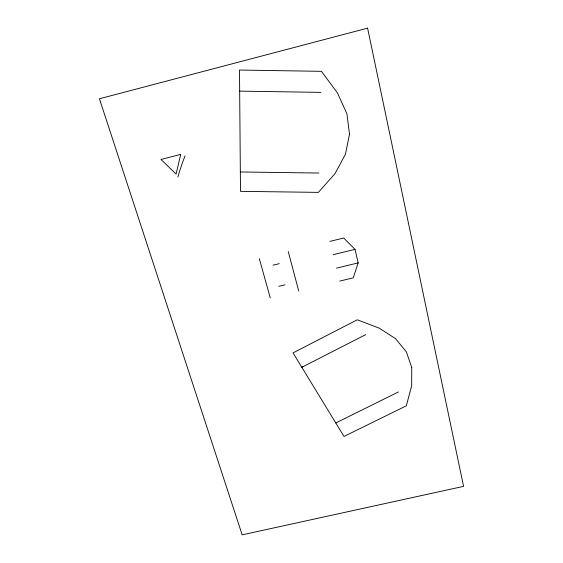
<?xml version="1.0" encoding="UTF-8"?>
<svg xmlns="http://www.w3.org/2000/svg" width="563" height="563" viewBox="0 0 563 563"><rect width="100%" height="100%" fill="white"/><g stroke="black" fill="none" stroke-linecap="round" stroke-linejoin="round"><path stroke-width="0.84" d="M177.915 177.064L178.619 174.474A15.989 0.936 -70.7 0 1 185.051 155.852M329.96 241.372L343.69 238.015L355.014 249.36L358.202 262.886L353.226 277.848L339.728 281.092M303.281 366.365L301.831 367.287L365.704 334.626M335.794 422.968L398.421 391.947M333.226 254.652L355.014 249.36M336.54 268.129L358.202 262.886M240.338 171.968L318.897 173.045M239.669 91.129L320.931 92.374M259.304 258.649L270.24 297.813M288.249 251.57L298.714 290.958M279.241 263.625A15.152 4.258 -15.2 0 1 273.027 265.138M284.969 284.758A15.011 4.603 -15.2 0 1 278.812 286.25M411.757 367.646L411.659 385.761L406.331 405.803L344.007 436.431L293.049 352.895L357.238 319.798L379.23 328.145L395.613 338.722L406.409 351.938L411.757 367.646M349.496 134.254L345.485 154.178L334.985 173.657L318.412 192.377L240.5 191.343L239.493 70.044L321.459 71.332L337.561 93.106L346.949 113.895L349.496 134.254M180.716 154.403L176.078 174.087L160.997 159.456L180.716 154.403M367.604 28.15L99.433 98.771L242.167 534.85L463.567 486.362L367.604 28.15"/></g></svg>
